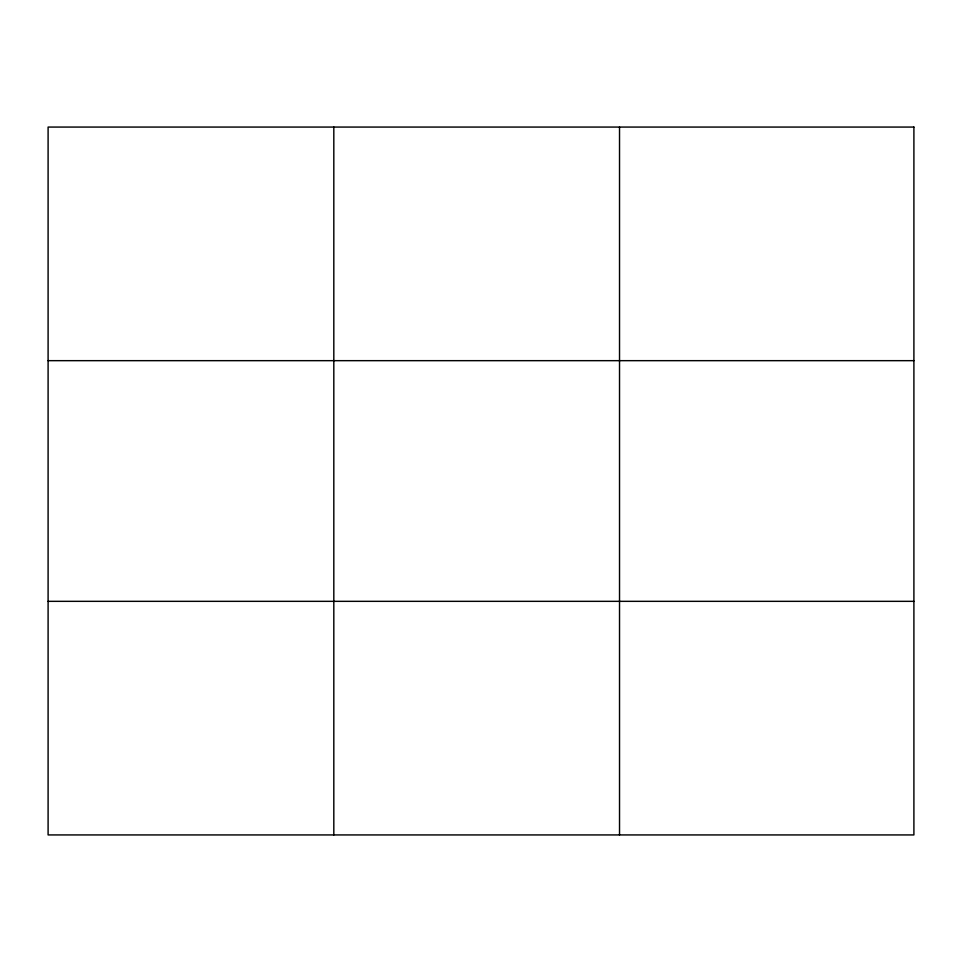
<?xml version="1.0" encoding="UTF-8"?>
<svg xmlns="http://www.w3.org/2000/svg" width="962" height="962" viewBox="0 0 962 962"><rect width="100%" height="100%" fill="white"/><g stroke="black" fill="none" stroke-linecap="round" stroke-linejoin="round"><path stroke-width="1.44" d="M333.814 834.932L333.814 127.068M619.528 834.932L619.528 127.068M48.1 360.666L913.9 360.666M48.1 601.334L913.9 601.334M913.9 127.068L913.9 834.932L48.1 834.932L48.1 127.068L913.9 127.068"/></g></svg>
